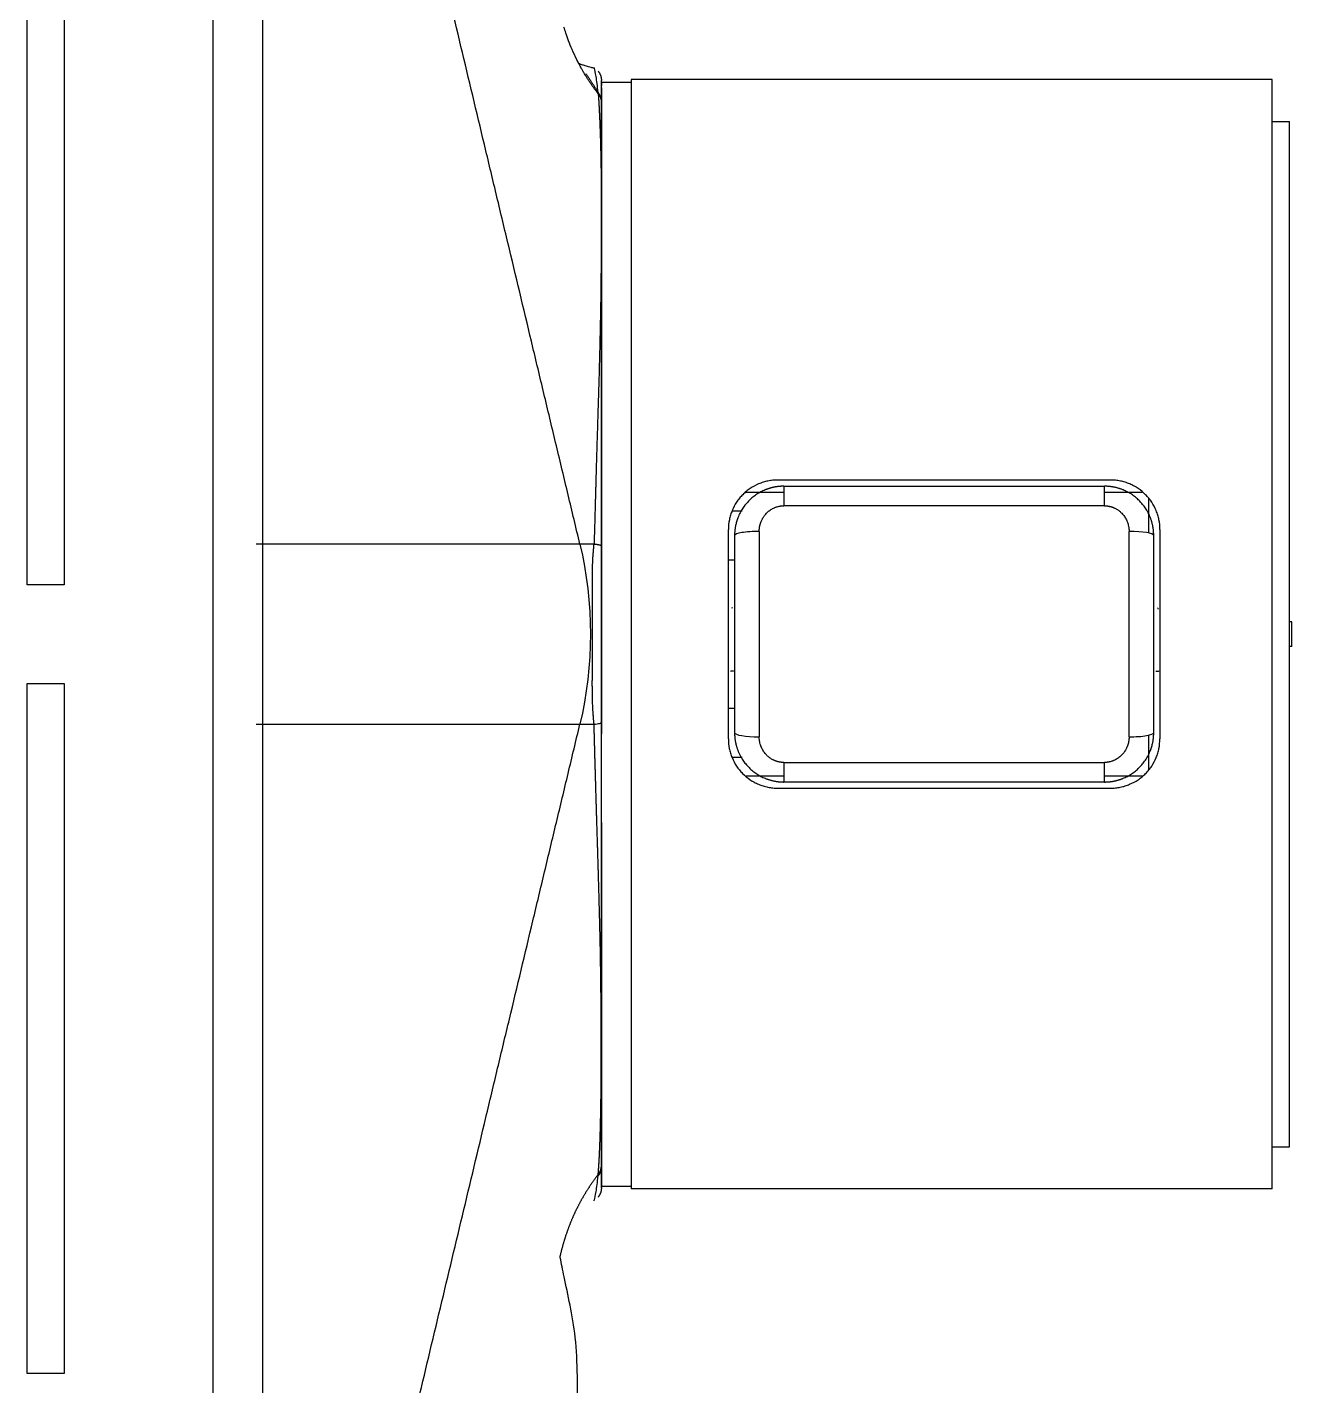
# Model space of a CAD drawing. Header units: millimetres. Extents: x -33000 to 294000, y 0 to 42408.
# Drawn here: x 239916 to 239967.3, y 18574.1 to 18629.2 of the extents above; entities that cross this region are included whole.
import ezdxf

# ---------------------------------------------------------------- set-up
doc = ezdxf.new("R2010")
doc.units = ezdxf.units.MM
doc.header["$LTSCALE"] = 50
doc.layers.add('arch', color=8, linetype='Continuous')

# ---------------------------------------------------------------- blocks, each defined once
blk = doc.blocks.new('A$C6CF502EC')
for p, q in [((-136.32, -105), (-134.82, -105)), ((-136.32, -133), (-136.32, -105)), ((-134.82, -105), (-134.82, -133)), ((-185.31, -112.5), (-185.31, -157.5)), ((-185.31, -112.5), (-159.31, -112.5)), ((-159.31, -157.5), (-159.31, -112.5)), ((-158.11, -112.6), (-159.31, -112.6)), ((-158.11, -127.356), (-158.11, -112.6)), ((-185.309, -114.2), (-186.01, -114.2)), ((-186.01, -114.2), (-186.01, -155.8)), ((-165.26, -128.75), (-178.76, -128.75)), ((-180.31, -129.486), (-180.31, -130.9)), ((-178.509, -129.25), (-180.058, -129.25)), ((-178.51, -129), (-165.51, -129)), ((-178.51, -129), (-178.51, -129.792)), ((-165.51, -129.792), (-165.51, -129)), ((-163.982, -129.25), (-165.51, -129.25)), ((-165.51, -129.792), (-178.51, -129.792)), ((-163.819, -130), (-163.419, -130)), ((-180.76, -139.25), (-180.76, -130.75)), ((-180.51, -131), (-180.51, -139)), ((-179.51, -130.833), (-179.51, -135)), ((-164.51, -135), (-164.51, -130.833)), ((-163.51, -139), (-163.51, -131)), ((-163.26, -130.75), (-163.26, -139.25)), ((-158.11, -157.16), (-158.11, -130.953)), ((-163.26, -132), (-163.51, -132)), ((-134.82, -133), (-136.32, -133)), ((-180.611, -133.5), (-180.711, -133.5)), ((-163.46, -133.5), (-163.36, -133.5)), ((-186.11, -134.5), (-186.01, -134.5)), ((-186.11, -134.5), (-186.11, -135.5)), ((-179.51, -135), (-179.51, -139.167)), ((-164.51, -139.167), (-164.51, -135)), ((-186.11, -135.5), (-186.01, -135.5)), ((-136.32, -137), (-134.82, -137)), ((-136.32, -165), (-136.32, -137)), ((-134.82, -137), (-134.82, -165)), ((-163.51, -138), (-163.26, -138)), ((-180.31, -139.1), (-180.31, -140.514)), ((-163.436, -140), (-163.819, -140)), ((-178.51, -140.208), (-178.51, -141)), ((-178.51, -140.208), (-165.51, -140.208)), ((-165.51, -141), (-165.51, -140.208)), ((-180.037, -140.75), (-178.509, -140.75)), ((-165.51, -141), (-178.51, -141)), ((-165.51, -140.75), (-163.961, -140.75)), ((-178.76, -141.25), (-165.26, -141.25)), ((-185.309, -155.8), (-186.01, -155.8)), ((-185.31, -157.5), (-159.31, -157.5)), ((-158.11, -157.4), (-159.31, -157.4)), ((-158.11, -157.4), (-158.11, -157.257))]:
    blk.add_line(p, q)
for centre, major_axis, start_param, end_param in [((-179.51, -131), (1, 0), 1.570796, 3.141593), ((-164.51, -131), (1, 0), 0, 1.570796), ((-179.51, -139), (-1, 0), 0, 1.570796), ((-164.51, -139), (-1, 0), 1.570796, 3.141593)]:
    blk.add_ellipse(centre, major_axis=major_axis, ratio=0.166667, start_param=start_param, end_param=end_param)
for points, degree in [([(-144.36, -250), (-144.36, -9.5)], 1), ([(-142.359, -9.493), (-142.359, -249)], 1), ([(-158.109, -112.543), (-158.11, -112.325), (-157.972, -112.154)], 2), ([(-158.11, -112.536), (-158.11, -112.536), (-158.11, -112.83), (-158.11, -113.394)], 3), ([(-158.11, -113.394), (-158.11, -113.408), (-158.11, -113.423), (-158.11, -113.439)], 3), ([(-157.237, -138.655), (-157.804, -136.278), (-157.803, -133.722), (-157.237, -131.345)], 3), ([(-180.711, -133.5), (-180.714, -133.5), (-180.718, -133.503), (-180.722, -133.51)], 3), ([(-180.611, -133.5), (-180.607, -133.5), (-180.604, -133.503), (-180.6, -133.51)], 3), ([(-163.46, -133.5), (-163.464, -133.5), (-163.468, -133.503), (-163.471, -133.51)], 3), ([(-163.36, -133.5), (-163.357, -133.5), (-163.353, -133.503), (-163.35, -133.509)], 3), ([(-158.11, -156.561), (-158.11, -156.577), (-158.11, -156.592), (-158.11, -156.606)], 3), ([(-158.11, -156.606), (-158.11, -157.171), (-158.11, -157.465), (-158.11, -157.464)], 3), ([(-157.973, -157.845), (-158.11, -157.674), (-158.109, -157.457)], 2), ([(-157.816, -157.953), (-157.259, -158.105), (-157.206, -158.146)], 2)]:
    blk.add_open_spline(points, degree=degree)
for points, knots in [([(-149.625, -99.479), (-150.256, -102.123), (-150.888, -104.77), (-151.838, -108.749), (-152.156, -110.076), (-152.79, -112.732), (-153.107, -114.061), (-153.584, -116.055), (-153.743, -116.719), (-154.06, -118.049), (-154.537, -120.043), (-155.172, -122.702), (-155.648, -124.697), (-155.887, -125.694), (-155.966, -126.027), (-156.125, -126.691), (-156.363, -127.689), (-156.602, -128.686), (-156.919, -130.015), (-157.078, -130.68), (-157.237, -131.345)], [0, 0, 0, 0, 0.25, 0.25, 0.375, 0.375, 0.5, 0.5, 0.5625, 0.5625, 0.625, 0.75, 0.8125, 0.8125, 0.84375, 0.84375, 0.875, 0.9375, 0.9375, 1, 1, 1, 1]), ([(-157.109, -99.479), (-157.143, -100.786), (-157.134, -103.207), (-157.166, -106.488), (-156.667, -108.519), (-156.49, -109.46), (-156.439, -109.704)], [0, 0, 0, 0, 0.316473, 0.617682, 0.895173, 1, 1, 1, 1]), ([(-157.127, -111.725), (-157.125, -111.722), (-157.117, -111.704), (-157.101, -111.673), (-157.081, -111.632), (-157.061, -111.59), (-157.041, -111.548), (-157.022, -111.507), (-157.002, -111.465), (-156.983, -111.423), (-156.964, -111.38), (-156.946, -111.338), (-156.927, -111.296), (-156.909, -111.253), (-156.891, -111.21), (-156.874, -111.168), (-156.856, -111.125), (-156.839, -111.082), (-156.822, -111.039), (-156.805, -110.996), (-156.789, -110.953), (-156.772, -110.909), (-156.756, -110.866), (-156.741, -110.823), (-156.725, -110.779), (-156.71, -110.735), (-156.695, -110.692), (-156.68, -110.648), (-156.665, -110.604), (-156.651, -110.56), (-156.636, -110.516), (-156.622, -110.472), (-156.609, -110.428), (-156.595, -110.384), (-156.582, -110.339), (-156.569, -110.295), (-156.556, -110.251), (-156.543, -110.206), (-156.531, -110.162), (-156.518, -110.117), (-156.506, -110.072), (-156.495, -110.028), (-156.483, -109.983), (-156.472, -109.938), (-156.461, -109.893), (-156.45, -109.848), (-156.439, -109.803), (-156.429, -109.758), (-156.421, -109.728), (-156.418, -109.712), (-156.418, -109.711)], [0, 0, 0, 0, 0.005324, 0.026917, 0.048511, 0.070105, 0.091699, 0.113294, 0.134889, 0.156485, 0.178082, 0.19968, 0.221278, 0.242878, 0.264478, 0.286079, 0.307681, 0.329284, 0.350887, 0.372492, 0.394097, 0.415703, 0.43731, 0.458918, 0.480526, 0.502134, 0.523743, 0.545352, 0.566962, 0.588571, 0.610181, 0.63179, 0.653399, 0.675008, 0.696616, 0.718223, 0.73983, 0.761435, 0.78304, 0.804642, 0.826244, 0.847843, 0.869442, 0.89104, 0.912637, 0.934234, 0.955831, 0.977428, 0.999025, 1, 1, 1, 1]), ([(-157.98, -113.083), (-157.971, -113.07), (-157.952, -113.046), (-157.924, -113.009), (-157.897, -112.972), (-157.869, -112.935), (-157.842, -112.897), (-157.815, -112.86), (-157.788, -112.822), (-157.762, -112.785), (-157.735, -112.747), (-157.709, -112.709), (-157.683, -112.671), (-157.657, -112.632), (-157.632, -112.594), (-157.606, -112.555), (-157.581, -112.516), (-157.556, -112.478), (-157.531, -112.439), (-157.506, -112.4), (-157.482, -112.36), (-157.458, -112.321), (-157.434, -112.281), (-157.41, -112.242), (-157.386, -112.202), (-157.363, -112.162), (-157.34, -112.122), (-157.317, -112.082), (-157.295, -112.042), (-157.272, -112.001), (-157.25, -111.961), (-157.228, -111.92), (-157.206, -111.879), (-157.185, -111.838), (-157.164, -111.797), (-157.144, -111.759), (-157.132, -111.735), (-157.127, -111.725)], [0, 0, 0, 0, 0.028748, 0.0575, 0.086255, 0.115013, 0.143774, 0.172538, 0.201303, 0.230072, 0.258842, 0.287613, 0.316387, 0.345162, 0.373938, 0.402716, 0.431494, 0.460273, 0.489053, 0.517833, 0.546614, 0.575395, 0.604176, 0.632957, 0.661738, 0.69052, 0.7193, 0.748081, 0.776862, 0.805642, 0.834422, 0.863201, 0.89198, 0.920759, 0.949538, 0.978317, 1, 1, 1, 1]), ([(-157.802, -112.012), (-157.808, -112.02), (-157.816, -112.033), (-157.845, -112.111), (-157.869, -112.22), (-157.921, -112.546), (-157.949, -112.761), (-157.977, -113.031)], [0, 0, 0, 0, 0.148529, 0.148529, 0.574264, 0.574264, 1, 1, 1, 1]), ([(-158.11, -113.394), (-158.11, -113.364), (-158.107, -113.333), (-158.097, -113.27), (-158.089, -113.239), (-158.067, -113.176), (-158.053, -113.145), (-158.019, -113.086), (-157.999, -113.058), (-157.977, -113.031)], [0, 0, 0, 0, 0.25, 0.25, 0.5, 0.5, 0.75, 0.75, 1, 1, 1, 1]), ([(-158.11, -113.439), (-158.11, -113.589), (-158.11, -113.755), (-158.11, -114.12), (-158.11, -114.318), (-158.11, -114.747), (-158.11, -114.978), (-158.11, -115.471), (-158.11, -115.735), (-158.11, -116.295), (-158.11, -116.591), (-158.11, -117.217), (-158.11, -117.546), (-158.11, -118.235), (-158.11, -118.595), (-158.11, -119.342), (-158.11, -119.73), (-158.11, -120.53), (-158.11, -120.942), (-158.11, -121.789), (-158.11, -122.223), (-158.11, -123.111), (-158.11, -123.564), (-158.11, -124.487), (-158.11, -124.957), (-158.11, -126.388), (-158.11, -127.37), (-158.11, -129.371), (-158.11, -130.39), (-158.11, -131.418)], [0, 0, 0, 0, 0.0625, 0.0625, 0.125, 0.125, 0.1875, 0.1875, 0.25, 0.25, 0.3125, 0.3125, 0.375, 0.375, 0.4375, 0.4375, 0.5, 0.5, 0.5625, 0.5625, 0.625, 0.625, 0.6875, 0.6875, 0.75, 0.75, 0.875, 0.875, 1, 1, 1, 1]), ([(-157.98, -113.083), (-157.981, -113.091), (-157.982, -113.107), (-157.984, -113.132), (-157.986, -113.156), (-157.988, -113.181), (-157.99, -113.206), (-157.991, -113.231), (-157.993, -113.256), (-157.995, -113.282), (-157.997, -113.307), (-157.998, -113.332), (-158, -113.357), (-158.002, -113.383), (-158.004, -113.408), (-158.005, -113.434), (-158.007, -113.46), (-158.008, -113.485), (-158.01, -113.511), (-158.012, -113.537), (-158.013, -113.563), (-158.015, -113.588), (-158.016, -113.614), (-158.018, -113.64), (-158.019, -113.666), (-158.02, -113.692), (-158.022, -113.718), (-158.023, -113.744), (-158.025, -113.77), (-158.026, -113.795), (-158.027, -113.821), (-158.029, -113.847), (-158.03, -113.873), (-158.031, -113.899), (-158.032, -113.925), (-158.034, -113.951), (-158.035, -113.977), (-158.036, -114.002), (-158.037, -114.028), (-158.038, -114.054), (-158.04, -114.08), (-158.041, -114.105), (-158.042, -114.131), (-158.043, -114.156), (-158.044, -114.182), (-158.045, -114.207), (-158.046, -114.233), (-158.047, -114.258), (-158.048, -114.283), (-158.049, -114.309), (-158.05, -114.334), (-158.051, -114.359), (-158.052, -114.384), (-158.053, -114.409), (-158.054, -114.434), (-158.055, -114.459), (-158.055, -114.483), (-158.056, -114.508), (-158.057, -114.532), (-158.058, -114.557), (-158.059, -114.581), (-158.06, -114.605), (-158.06, -114.629), (-158.061, -114.653), (-158.062, -114.677), (-158.063, -114.701), (-158.063, -114.725), (-158.064, -114.748), (-158.065, -114.772), (-158.065, -114.795), (-158.066, -114.818), (-158.067, -114.842), (-158.067, -114.864), (-158.068, -114.887), (-158.069, -114.91), (-158.069, -114.933), (-158.07, -114.955), (-158.071, -114.977), (-158.071, -114.999), (-158.072, -115.021), (-158.072, -115.043), (-158.073, -115.065), (-158.073, -115.087), (-158.074, -115.108), (-158.074, -115.129), (-158.075, -115.15), (-158.075, -115.171), (-158.076, -115.192), (-158.076, -115.213), (-158.077, -115.233), (-158.077, -115.254), (-158.078, -115.274), (-158.078, -115.294), (-158.079, -115.313), (-158.079, -115.333), (-158.079, -115.353), (-158.08, -115.372), (-158.08, -115.391), (-158.081, -115.41), (-158.081, -115.429), (-158.081, -115.447), (-158.082, -115.465), (-158.082, -115.484), (-158.083, -115.502), (-158.083, -115.519), (-158.083, -115.537), (-158.084, -115.554), (-158.084, -115.572), (-158.084, -115.589), (-158.085, -115.605), (-158.085, -115.622), (-158.085, -115.638), (-158.085, -115.655), (-158.086, -115.671), (-158.086, -115.686), (-158.086, -115.702), (-158.087, -115.717), (-158.087, -115.733), (-158.087, -115.748), (-158.087, -115.762), (-158.088, -115.821), (-158.09, -115.926), (-158.092, -116.08), (-158.094, -116.24), (-158.096, -116.407), (-158.097, -116.58), (-158.098, -116.761), (-158.099, -116.948), (-158.1, -117.143), (-158.101, -117.346), (-158.101, -117.556), (-158.101, -117.773), (-158.101, -117.999), (-158.101, -118.233), (-158.101, -118.476), (-158.101, -118.727), (-158.1, -118.987), (-158.099, -119.255), (-158.099, -119.499), (-158.098, -119.716), (-158.096, -119.906), (-158.095, -120.105), (-158.094, -120.311), (-158.092, -120.527), (-158.09, -120.75), (-158.087, -120.983), (-158.084, -121.225), (-158.08, -121.475), (-158.076, -121.735), (-158.072, -122.004), (-158.066, -122.283), (-158.06, -122.559), (-158.054, -122.83), (-158.048, -123.097), (-158.041, -123.37), (-158.034, -123.65), (-158.027, -123.936), (-158.019, -124.23), (-158.01, -124.53), (-158.002, -124.837), (-157.994, -125.113), (-157.986, -125.354), (-157.98, -125.558), (-157.974, -125.761), (-157.968, -125.962), (-157.962, -126.161), (-157.956, -126.359), (-157.95, -126.556), (-157.944, -126.751), (-157.938, -126.945), (-157.932, -127.137), (-157.927, -127.327), (-157.921, -127.516), (-157.915, -127.703), (-157.91, -127.888), (-157.904, -128.072), (-157.899, -128.254), (-157.894, -128.433), (-157.888, -128.612), (-157.883, -128.788), (-157.878, -128.962), (-157.873, -129.135), (-157.868, -129.306), (-157.863, -129.474), (-157.859, -129.641), (-157.854, -129.806), (-157.849, -129.969), (-157.845, -130.13), (-157.84, -130.289), (-157.836, -130.446), (-157.832, -130.601), (-157.828, -130.754), (-157.824, -130.905), (-157.82, -131.054), (-157.816, -131.201), (-157.814, -131.298), (-157.813, -131.346)], [0, 0, 0, 0, 0.003027, 0.006038, 0.009033, 0.012011, 0.014972, 0.017918, 0.020847, 0.023759, 0.026655, 0.029534, 0.032397, 0.035244, 0.038074, 0.040887, 0.043684, 0.046465, 0.049228, 0.051975, 0.054706, 0.05742, 0.060117, 0.062798, 0.065462, 0.068109, 0.070739, 0.073353, 0.07595, 0.078531, 0.081094, 0.083641, 0.086171, 0.088685, 0.091181, 0.093661, 0.096124, 0.09857, 0.100999, 0.103411, 0.105807, 0.108186, 0.110547, 0.112892, 0.11522, 0.117532, 0.119826, 0.122103, 0.124363, 0.126607, 0.128833, 0.131043, 0.133236, 0.135411, 0.13757, 0.139712, 0.141836, 0.143944, 0.146035, 0.148108, 0.150165, 0.152205, 0.154227, 0.156233, 0.158222, 0.160193, 0.162148, 0.164085, 0.166006, 0.167909, 0.169795, 0.171664, 0.173517, 0.175352, 0.17717, 0.178971, 0.180754, 0.182521, 0.184271, 0.186003, 0.187719, 0.189417, 0.191098, 0.192762, 0.194409, 0.196039, 0.197652, 0.199248, 0.200826, 0.202387, 0.203932, 0.205459, 0.206969, 0.208462, 0.209937, 0.211396, 0.212837, 0.214262, 0.215669, 0.217059, 0.218432, 0.219787, 0.221126, 0.222447, 0.223752, 0.225039, 0.226309, 0.227561, 0.228797, 0.230015, 0.231217, 0.232401, 0.233568, 0.234718, 0.23585, 0.236966, 0.238064, 0.239145, 0.240209, 0.241256, 0.242286, 0.252668, 0.263327, 0.274264, 0.285477, 0.296967, 0.308733, 0.320776, 0.333094, 0.345688, 0.358557, 0.371702, 0.385121, 0.398813, 0.41278, 0.427019, 0.44153, 0.456312, 0.471364, 0.481129, 0.49124, 0.501694, 0.51249, 0.523628, 0.535105, 0.54692, 0.559072, 0.571557, 0.584373, 0.597519, 0.610991, 0.624786, 0.637095, 0.649601, 0.662303, 0.675201, 0.688292, 0.701577, 0.715055, 0.728724, 0.742584, 0.751573, 0.76046, 0.769247, 0.777934, 0.786522, 0.79501, 0.8034, 0.811692, 0.819886, 0.827983, 0.835983, 0.843887, 0.851695, 0.859408, 0.867026, 0.874549, 0.881978, 0.889313, 0.896555, 0.903704, 0.91076, 0.917724, 0.924596, 0.931376, 0.938065, 0.944663, 0.951171, 0.957588, 0.963915, 0.970153, 0.9763, 0.982359, 0.988328, 0.994208, 1, 1, 1, 1]), ([(-157.977, -113.031), (-157.978, -113.035), (-157.978, -113.041), (-157.978, -113.051), (-157.979, -113.062), (-157.979, -113.072), (-157.98, -113.079), (-157.98, -113.083)], [0, 0, 0, 0, 0.203537, 0.405279, 0.605254, 0.803486, 1, 1, 1, 1]), ([(-178.76, -128.75), (-178.826, -128.75), (-178.959, -128.757), (-179.155, -128.786), (-179.283, -128.819), (-179.378, -128.848), (-179.41, -128.858), (-179.472, -128.881), (-179.503, -128.893), (-179.655, -128.957), (-179.77, -129.019), (-179.906, -129.111), (-179.933, -129.13), (-179.985, -129.169), (-180.011, -129.19), (-180.087, -129.253), (-180.183, -129.341), (-180.27, -129.437), (-180.331, -129.513), (-180.351, -129.539), (-180.39, -129.591), (-180.409, -129.618), (-180.499, -129.754), (-180.56, -129.869), (-180.633, -130.048), (-180.655, -130.109), (-180.683, -130.202), (-180.692, -130.234), (-180.708, -130.297), (-180.715, -130.329), (-180.747, -130.489), (-180.76, -130.619), (-180.76, -130.75)], [0, 0, 0, 0, 0.0625, 0.125, 0.1875, 0.1875, 0.21875, 0.21875, 0.25, 0.25, 0.375, 0.375, 0.40625, 0.40625, 0.4375, 0.4375, 0.5, 0.5625, 0.5625, 0.59375, 0.59375, 0.625, 0.625, 0.75, 0.75, 0.8125, 0.8125, 0.84375, 0.84375, 0.875, 0.875, 1, 1, 1, 1]), ([(-163.26, -130.75), (-163.26, -130.619), (-163.272, -130.489), (-163.31, -130.299), (-163.325, -130.236), (-163.354, -130.143), (-163.364, -130.112), (-163.386, -130.05), (-163.397, -130.02), (-163.459, -129.869), (-163.52, -129.755), (-163.627, -129.593), (-163.665, -129.541), (-163.727, -129.464), (-163.749, -129.439), (-163.792, -129.391), (-163.814, -129.367), (-163.929, -129.251), (-164.029, -129.168), (-164.165, -129.076), (-164.192, -129.058), (-164.235, -129.032), (-164.249, -129.024), (-164.278, -129.008), (-164.35, -128.967), (-164.483, -128.903), (-164.668, -128.836), (-164.796, -128.803), (-164.895, -128.783), (-164.928, -128.777), (-164.993, -128.767), (-165.027, -128.763), (-165.126, -128.753), (-165.193, -128.75), (-165.26, -128.75)], [0, 0, 0, 0, 0.125, 0.125, 0.1875, 0.1875, 0.21875, 0.21875, 0.25, 0.25, 0.375, 0.375, 0.4375, 0.4375, 0.46875, 0.46875, 0.5, 0.5, 0.625, 0.625, 0.65625, 0.65625, 0.671875, 0.671875, 0.6875, 0.75, 0.8125, 0.875, 0.875, 0.90625, 0.90625, 0.9375, 0.9375, 1, 1, 1, 1]), ([(-178.51, -129), (-178.517, -129), (-178.531, -129), (-178.553, -129), (-178.575, -129.001), (-178.597, -129.002), (-178.619, -129.003), (-178.641, -129.004), (-178.663, -129.006), (-178.685, -129.008), (-178.707, -129.01), (-178.729, -129.012), (-178.751, -129.015), (-178.773, -129.017), (-178.795, -129.02), (-178.817, -129.024), (-178.839, -129.027), (-178.861, -129.031), (-178.883, -129.035), (-178.905, -129.039), (-178.927, -129.044), (-178.949, -129.049), (-178.971, -129.054), (-178.993, -129.059), (-179.015, -129.065), (-179.037, -129.071), (-179.058, -129.077), (-179.08, -129.083), (-179.102, -129.09), (-179.123, -129.096), (-179.145, -129.104), (-179.167, -129.111), (-179.188, -129.119), (-179.21, -129.126), (-179.231, -129.135), (-179.252, -129.143), (-179.323, -129.172), (-179.443, -129.228), (-179.609, -129.325), (-179.771, -129.443), (-179.912, -129.57), (-180.036, -129.704), (-180.149, -129.849), (-180.261, -130.027), (-180.34, -130.188), (-180.39, -130.317), (-180.418, -130.4), (-180.441, -130.48), (-180.46, -130.556), (-180.475, -130.627), (-180.486, -130.694), (-180.495, -130.757), (-180.501, -130.815), (-180.505, -130.868), (-180.508, -130.916), (-180.509, -130.96), (-180.509, -130.987), (-180.51, -131)], [0, 0, 0, 0, 0.006932, 0.013875, 0.020831, 0.027798, 0.034777, 0.041768, 0.04877, 0.055783, 0.062807, 0.069842, 0.076888, 0.083945, 0.091012, 0.098089, 0.105177, 0.112275, 0.119383, 0.126501, 0.13363, 0.140769, 0.147918, 0.155077, 0.162247, 0.169427, 0.176618, 0.183819, 0.19103, 0.198251, 0.205483, 0.212725, 0.219977, 0.22724, 0.234513, 0.241796, 0.24909, 0.307244, 0.368214, 0.431986, 0.498548, 0.548707, 0.607158, 0.67388, 0.748859, 0.778439, 0.806439, 0.832863, 0.857715, 0.880996, 0.902709, 0.922854, 0.941429, 0.958431, 0.973861, 0.987717, 1, 1, 1, 1]), ([(-163.51, -131), (-163.51, -130.992), (-163.51, -130.977), (-163.51, -130.953), (-163.511, -130.926), (-163.512, -130.899), (-163.514, -130.869), (-163.516, -130.838), (-163.519, -130.805), (-163.523, -130.77), (-163.527, -130.734), (-163.533, -130.696), (-163.539, -130.656), (-163.547, -130.615), (-163.556, -130.572), (-163.566, -130.527), (-163.578, -130.482), (-163.591, -130.435), (-163.606, -130.386), (-163.623, -130.336), (-163.641, -130.285), (-163.684, -130.178), (-163.757, -130.027), (-163.869, -129.85), (-163.982, -129.705), (-164.107, -129.57), (-164.248, -129.444), (-164.41, -129.325), (-164.576, -129.228), (-164.704, -129.168), (-164.79, -129.134), (-164.834, -129.117), (-164.878, -129.102), (-164.923, -129.088), (-164.967, -129.075), (-165.012, -129.063), (-165.057, -129.052), (-165.102, -129.042), (-165.148, -129.033), (-165.193, -129.025), (-165.238, -129.018), (-165.284, -129.013), (-165.329, -129.008), (-165.374, -129.004), (-165.419, -129.002), (-165.465, -129), (-165.495, -129), (-165.51, -129)], [0, 0, 0, 0, 0.007192, 0.014948, 0.023266, 0.032147, 0.041592, 0.051599, 0.062169, 0.073302, 0.084996, 0.097253, 0.11007, 0.123449, 0.137389, 0.15189, 0.166954, 0.182581, 0.198771, 0.215525, 0.232845, 0.25073, 0.325803, 0.392595, 0.451091, 0.501269, 0.567911, 0.631764, 0.692815, 0.75105, 0.766045, 0.780996, 0.795903, 0.810767, 0.825588, 0.840366, 0.855099, 0.86979, 0.884437, 0.899041, 0.913602, 0.928119, 0.942591, 0.957016, 0.971393, 0.985722, 1, 1, 1, 1]), ([(-179.51, -130.833), (-179.509, -130.828), (-179.509, -130.816), (-179.509, -130.799), (-179.508, -130.782), (-179.507, -130.766), (-179.506, -130.749), (-179.505, -130.732), (-179.503, -130.715), (-179.501, -130.698), (-179.499, -130.681), (-179.496, -130.665), (-179.493, -130.648), (-179.49, -130.631), (-179.487, -130.615), (-179.483, -130.598), (-179.48, -130.582), (-179.475, -130.565), (-179.471, -130.549), (-179.467, -130.533), (-179.462, -130.517), (-179.457, -130.5), (-179.451, -130.484), (-179.445, -130.469), (-179.44, -130.453), (-179.427, -130.422), (-179.399, -130.355), (-179.347, -130.261), (-179.282, -130.169), (-179.22, -130.099), (-179.163, -130.043), (-179.101, -129.992), (-179.035, -129.947), (-178.967, -129.907), (-178.911, -129.88), (-178.866, -129.861), (-178.827, -129.846), (-178.772, -129.829), (-178.715, -129.814), (-178.662, -129.804), (-178.622, -129.798), (-178.587, -129.795), (-178.556, -129.793), (-178.531, -129.792), (-178.516, -129.792), (-178.51, -129.792)], [0, 0, 0, 0, 0.010626, 0.021255, 0.031886, 0.042518, 0.053151, 0.063784, 0.074417, 0.085049, 0.09568, 0.106308, 0.116934, 0.127556, 0.138176, 0.148793, 0.159407, 0.170017, 0.180623, 0.191226, 0.201825, 0.212421, 0.223012, 0.233599, 0.244181, 0.254759, 0.2963, 0.38126, 0.455852, 0.506627, 0.556602, 0.606403, 0.656029, 0.705482, 0.754773, 0.77086, 0.796723, 0.832332, 0.877664, 0.906144, 0.931386, 0.953391, 0.972161, 0.987697, 1, 1, 1, 1]), ([(-165.51, -129.792), (-165.504, -129.792), (-165.494, -129.792), (-165.479, -129.792), (-165.464, -129.793), (-165.449, -129.794), (-165.433, -129.795), (-165.418, -129.796), (-165.403, -129.798), (-165.388, -129.799), (-165.373, -129.802), (-165.358, -129.804), (-165.343, -129.806), (-165.328, -129.809), (-165.313, -129.812), (-165.298, -129.816), (-165.283, -129.819), (-165.268, -129.823), (-165.254, -129.827), (-165.239, -129.831), (-165.225, -129.836), (-165.21, -129.84), (-165.196, -129.845), (-165.181, -129.85), (-165.167, -129.856), (-165.153, -129.861), (-165.139, -129.867), (-165.121, -129.875), (-165.096, -129.886), (-165.058, -129.905), (-165.008, -129.933), (-164.935, -129.98), (-164.864, -130.036), (-164.797, -130.101), (-164.746, -130.159), (-164.698, -130.223), (-164.655, -130.291), (-164.617, -130.363), (-164.59, -130.424), (-164.569, -130.482), (-164.548, -130.546), (-164.531, -130.619), (-164.519, -130.686), (-164.514, -130.735), (-164.511, -130.776), (-164.51, -130.808), (-164.51, -130.826), (-164.51, -130.833)], [0, 0, 0, 0, 0.009412, 0.018826, 0.028242, 0.03766, 0.04708, 0.056502, 0.065925, 0.075349, 0.084775, 0.094202, 0.10363, 0.113059, 0.122489, 0.131921, 0.141355, 0.150792, 0.16023, 0.169671, 0.179115, 0.188562, 0.198012, 0.207465, 0.216922, 0.226383, 0.235847, 0.245315, 0.261881, 0.28798, 0.32366, 0.368993, 0.449179, 0.493371, 0.543482, 0.59375, 0.644161, 0.694696, 0.745334, 0.769368, 0.811762, 0.872582, 0.909215, 0.940289, 0.965782, 0.985685, 1, 1, 1, 1]), ([(-157.813, -131.346), (-157.856, -131.35), (-157.898, -131.354), (-157.973, -131.364), (-158.005, -131.37), (-158.058, -131.383), (-158.078, -131.39), (-158.103, -131.404), (-158.11, -131.411), (-158.11, -131.418)], [0, 0, 0, 0, 0.25, 0.25, 0.5, 0.5, 0.75, 0.75, 1, 1, 1, 1]), ([(-158.11, -131.418), (-158.11, -131.447), (-158.11, -131.504), (-158.11, -131.591), (-158.11, -131.677), (-158.11, -131.763), (-158.11, -131.849), (-158.11, -131.934), (-158.11, -132.02), (-158.11, -132.105), (-158.11, -132.19), (-158.11, -132.276), (-158.11, -132.36), (-158.109, -132.445), (-158.109, -132.53), (-158.109, -132.614), (-158.109, -132.699), (-158.109, -132.783), (-158.109, -132.867), (-158.109, -132.951), (-158.109, -133.035), (-158.109, -133.119), (-158.109, -133.228), (-158.109, -133.362), (-158.109, -133.518), (-158.109, -133.671), (-158.108, -133.82), (-158.108, -133.966), (-158.108, -134.108), (-158.108, -134.246), (-158.108, -134.381), (-158.108, -134.512), (-158.108, -134.639), (-158.108, -134.763), (-158.108, -134.882), (-158.107, -135.034), (-158.108, -135.223), (-158.108, -135.454), (-158.108, -135.699), (-158.108, -135.955), (-158.108, -136.225), (-158.109, -136.507), (-158.109, -136.741), (-158.109, -136.923), (-158.109, -137.049), (-158.109, -137.175), (-158.109, -137.302), (-158.109, -137.428), (-158.109, -137.555), (-158.11, -137.683), (-158.11, -137.81), (-158.11, -137.938), (-158.11, -138.066), (-158.11, -138.195), (-158.11, -138.324), (-158.11, -138.453), (-158.11, -138.539), (-158.11, -138.582)], [0, 0, 0, 0, 0.012136, 0.024248, 0.036335, 0.048397, 0.060434, 0.072447, 0.084434, 0.096395, 0.108331, 0.120242, 0.132126, 0.143985, 0.155819, 0.167629, 0.179418, 0.191186, 0.202937, 0.214673, 0.226395, 0.238104, 0.249799, 0.272077, 0.293865, 0.315153, 0.335937, 0.356214, 0.375981, 0.395237, 0.41398, 0.432211, 0.449929, 0.467133, 0.483824, 0.500001, 0.530428, 0.562635, 0.59662, 0.632381, 0.66991, 0.709194, 0.750201, 0.767772, 0.78537, 0.802996, 0.820654, 0.838353, 0.856101, 0.8739, 0.891754, 0.909662, 0.927624, 0.94564, 0.963708, 0.981828, 1, 1, 1, 1]), ([(-157.237, -131.345), (-157.249, -131.345), (-157.274, -131.344), (-157.314, -131.344), (-157.359, -131.344), (-157.409, -131.344), (-157.465, -131.344), (-157.519, -131.344), (-157.587, -131.344), (-157.684, -131.345), (-157.764, -131.346), (-157.813, -131.346)], [0, 0, 0, 0, 0.060038, 0.129123, 0.207265, 0.294468, 0.390731, 0.496044, 0.578166, 0.746254, 1, 1, 1, 1]), ([(-157.813, -131.346), (-157.811, -131.361), (-157.808, -131.39), (-157.804, -131.434), (-157.799, -131.478), (-157.795, -131.523), (-157.791, -131.568), (-157.787, -131.613), (-157.784, -131.658), (-157.78, -131.703), (-157.777, -131.749), (-157.773, -131.794), (-157.77, -131.84), (-157.767, -131.886), (-157.765, -131.933), (-157.762, -131.979), (-157.76, -132.026), (-157.757, -132.073), (-157.753, -132.166), (-157.749, -132.299), (-157.745, -132.463), (-157.743, -132.605), (-157.742, -132.725), (-157.742, -132.822), (-157.741, -132.898), (-157.741, -132.952), (-157.741, -133.007), (-157.741, -133.071), (-157.741, -133.15), (-157.742, -133.229), (-157.742, -133.308), (-157.742, -133.388), (-157.743, -133.467), (-157.743, -133.546), (-157.744, -133.625), (-157.744, -133.704), (-157.744, -133.783), (-157.744, -133.862), (-157.744, -133.941), (-157.744, -134.02), (-157.744, -134.098), (-157.744, -134.177), (-157.744, -134.256), (-157.744, -134.334), (-157.744, -134.413), (-157.744, -134.491), (-157.743, -134.57), (-157.743, -134.648), (-157.743, -134.726), (-157.743, -134.804), (-157.743, -134.882), (-157.743, -134.96), (-157.743, -135.074), (-157.743, -135.222), (-157.743, -135.405), (-157.743, -135.584), (-157.742, -135.76), (-157.742, -135.933), (-157.742, -136.093), (-157.742, -136.244), (-157.742, -136.39), (-157.742, -136.544), (-157.742, -136.706), (-157.742, -136.876), (-157.741, -137.018), (-157.742, -137.16), (-157.743, -137.328), (-157.746, -137.585), (-157.752, -137.815), (-157.76, -137.987), (-157.765, -138.074), (-157.77, -138.159), (-157.776, -138.244), (-157.782, -138.328), (-157.789, -138.41), (-157.796, -138.492), (-157.804, -138.574), (-157.81, -138.627), (-157.813, -138.654)], [0, 0, 0, 0, 0.006128, 0.012279, 0.018453, 0.024648, 0.030865, 0.037104, 0.043364, 0.049646, 0.055949, 0.062272, 0.068617, 0.074984, 0.081371, 0.08778, 0.094211, 0.100663, 0.107138, 0.132664, 0.155104, 0.174499, 0.190872, 0.204235, 0.214591, 0.22194, 0.226281, 0.237098, 0.247907, 0.258711, 0.269508, 0.280301, 0.291088, 0.301871, 0.312649, 0.323421, 0.334188, 0.344948, 0.355702, 0.366448, 0.377186, 0.387915, 0.398635, 0.409345, 0.420043, 0.43073, 0.441405, 0.452067, 0.462715, 0.473349, 0.483968, 0.494572, 0.505159, 0.530423, 0.555273, 0.579702, 0.603704, 0.627273, 0.650403, 0.669166, 0.689044, 0.710027, 0.732108, 0.755285, 0.779559, 0.790368, 0.813284, 0.848331, 0.895659, 0.907654, 0.919548, 0.931341, 0.943036, 0.95463, 0.966125, 0.97752, 0.988812, 1, 1, 1, 1]), ([(-144.109, -131.345), (-146.358, -131.345), (-148.615, -131.345), (-151.951, -131.345), (-153.055, -131.345), (-155.207, -131.345), (-156.256, -131.345), (-157.237, -131.345)], [0, 0, 0, 0, 0.5, 0.5, 0.75, 0.75, 1, 1, 1, 1]), ([(-180.657, -136.066), (-180.662, -136.068), (-180.667, -136.066), (-180.677, -136.053), (-180.682, -136.042), (-180.688, -136.023), (-180.69, -136.019), (-180.691, -136.014), (-180.691, -136.014), (-180.691, -136.014)], [0, 0, 0, 0, 0.441305, 0.441305, 0.88261, 0.88261, 0.992936, 0.992936, 1, 1, 1, 1]), ([(-163.424, -136.055), (-163.42, -136.063), (-163.415, -136.067), (-163.406, -136.067), (-163.401, -136.064), (-163.396, -136.055), (-163.396, -136.055), (-163.396, -136.055)], [0, 0, 0, 0, 0.471666, 0.471666, 0.977742, 0.977742, 1, 1, 1, 1]), ([(-158.11, -138.582), (-158.11, -139.61), (-158.11, -140.629), (-158.11, -142.63), (-158.11, -143.612), (-158.11, -145.043), (-158.11, -145.513), (-158.11, -146.436), (-158.11, -146.89), (-158.11, -147.777), (-158.11, -148.211), (-158.11, -149.058), (-158.11, -149.47), (-158.11, -150.27), (-158.11, -150.658), (-158.11, -151.405), (-158.11, -151.765), (-158.11, -152.454), (-158.11, -152.783), (-158.11, -153.408), (-158.11, -153.705), (-158.11, -154.265), (-158.11, -154.528), (-158.11, -155.022), (-158.11, -155.253), (-158.11, -155.682), (-158.11, -155.88), (-158.11, -156.245), (-158.11, -156.411), (-158.11, -156.561)], [0, 0, 0, 0, 0.125, 0.125, 0.25, 0.25, 0.3125, 0.3125, 0.375, 0.375, 0.4375, 0.4375, 0.5, 0.5, 0.5625, 0.5625, 0.625, 0.625, 0.6875, 0.6875, 0.75, 0.75, 0.8125, 0.8125, 0.875, 0.875, 0.9375, 0.9375, 1, 1, 1, 1]), ([(-157.98, -156.917), (-157.981, -156.909), (-157.982, -156.894), (-157.983, -156.87), (-157.985, -156.846), (-157.987, -156.822), (-157.989, -156.797), (-157.99, -156.773), (-157.992, -156.748), (-157.994, -156.723), (-157.995, -156.698), (-157.997, -156.672), (-157.998, -156.647), (-158, -156.621), (-158.002, -156.595), (-158.003, -156.568), (-158.005, -156.542), (-158.006, -156.515), (-158.008, -156.488), (-158.01, -156.461), (-158.011, -156.434), (-158.013, -156.406), (-158.014, -156.379), (-158.016, -156.351), (-158.017, -156.323), (-158.019, -156.295), (-158.02, -156.266), (-158.022, -156.237), (-158.023, -156.209), (-158.024, -156.179), (-158.026, -156.15), (-158.027, -156.121), (-158.029, -156.091), (-158.03, -156.061), (-158.032, -156.031), (-158.033, -156.001), (-158.034, -155.971), (-158.036, -155.94), (-158.037, -155.909), (-158.038, -155.878), (-158.04, -155.847), (-158.041, -155.816), (-158.042, -155.784), (-158.044, -155.753), (-158.045, -155.721), (-158.046, -155.689), (-158.047, -155.656), (-158.049, -155.624), (-158.05, -155.591), (-158.051, -155.558), (-158.052, -155.525), (-158.053, -155.492), (-158.055, -155.459), (-158.056, -155.425), (-158.057, -155.391), (-158.058, -155.357), (-158.059, -155.323), (-158.06, -155.289), (-158.062, -155.254), (-158.063, -155.219), (-158.064, -155.185), (-158.065, -155.149), (-158.066, -155.114), (-158.067, -155.079), (-158.068, -155.043), (-158.069, -155.007), (-158.07, -154.971), (-158.071, -154.935), (-158.072, -154.899), (-158.073, -154.862), (-158.074, -154.826), (-158.075, -154.789), (-158.076, -154.752), (-158.077, -154.715), (-158.078, -154.677), (-158.079, -154.64), (-158.079, -154.602), (-158.08, -154.564), (-158.081, -154.526), (-158.082, -154.487), (-158.083, -154.449), (-158.084, -154.41), (-158.084, -154.372), (-158.085, -154.333), (-158.086, -154.293), (-158.087, -154.254), (-158.088, -154.19), (-158.09, -154.099), (-158.091, -153.982), (-158.093, -153.862), (-158.095, -153.74), (-158.096, -153.617), (-158.097, -153.49), (-158.098, -153.362), (-158.099, -153.231), (-158.099, -153.098), (-158.1, -152.962), (-158.101, -152.824), (-158.101, -152.684), (-158.101, -152.541), (-158.102, -152.395), (-158.102, -152.247), (-158.102, -152.096), (-158.102, -151.943), (-158.102, -151.787), (-158.102, -151.628), (-158.101, -151.467), (-158.101, -151.303), (-158.101, -151.136), (-158.1, -150.966), (-158.1, -150.794), (-158.099, -150.619), (-158.098, -150.422), (-158.097, -150.2), (-158.095, -149.95), (-158.093, -149.689), (-158.091, -149.415), (-158.088, -149.13), (-158.084, -148.833), (-158.08, -148.522), (-158.074, -148.199), (-158.069, -147.875), (-158.062, -147.534), (-158.054, -147.154), (-158.043, -146.701), (-158.03, -146.172), (-158.014, -145.563), (-157.998, -145.033), (-157.986, -144.615), (-157.977, -144.341), (-157.969, -144.075), (-157.961, -143.819), (-157.954, -143.571), (-157.946, -143.332), (-157.939, -143.103), (-157.932, -142.883), (-157.925, -142.673), (-157.919, -142.472), (-157.913, -142.282), (-157.908, -142.102), (-157.903, -141.931), (-157.9, -141.82), (-157.898, -141.763), (-157.898, -141.756), (-157.897, -141.746), (-157.897, -141.732), (-157.897, -141.716), (-157.896, -141.697), (-157.896, -141.674), (-157.895, -141.649), (-157.894, -141.62), (-157.893, -141.589), (-157.892, -141.554), (-157.891, -141.517), (-157.89, -141.476), (-157.889, -141.432), (-157.888, -141.385), (-157.886, -141.335), (-157.885, -141.282), (-157.883, -141.226), (-157.882, -141.167), (-157.88, -141.104), (-157.878, -141.039), (-157.877, -140.97), (-157.875, -140.898), (-157.873, -140.823), (-157.87, -140.745), (-157.868, -140.664), (-157.866, -140.58), (-157.864, -140.492), (-157.861, -140.401), (-157.859, -140.307), (-157.856, -140.21), (-157.853, -140.11), (-157.85, -140.006), (-157.847, -139.9), (-157.844, -139.79), (-157.841, -139.676), (-157.838, -139.56), (-157.835, -139.44), (-157.831, -139.317), (-157.828, -139.191), (-157.824, -139.061), (-157.82, -138.928), (-157.817, -138.792), (-157.814, -138.7), (-157.813, -138.654)], [0, 0, 0, 0, 0.002934, 0.005866, 0.008796, 0.011724, 0.01465, 0.017575, 0.020498, 0.023419, 0.026338, 0.029255, 0.032171, 0.035085, 0.037996, 0.040907, 0.043815, 0.046721, 0.049626, 0.052529, 0.05543, 0.058329, 0.061226, 0.064122, 0.067015, 0.069907, 0.072798, 0.075686, 0.078573, 0.081457, 0.084341, 0.087222, 0.090101, 0.092979, 0.095855, 0.098729, 0.101601, 0.104472, 0.107341, 0.110208, 0.113073, 0.115937, 0.118799, 0.121658, 0.124517, 0.127373, 0.130228, 0.133081, 0.135932, 0.138781, 0.141629, 0.144475, 0.147319, 0.150161, 0.153002, 0.155841, 0.158678, 0.161513, 0.164347, 0.167178, 0.170008, 0.172837, 0.175663, 0.178488, 0.181311, 0.184132, 0.186951, 0.189769, 0.192584, 0.195398, 0.19821, 0.201021, 0.203829, 0.206636, 0.209441, 0.212245, 0.215046, 0.217846, 0.220644, 0.22344, 0.226234, 0.229027, 0.231817, 0.234606, 0.237393, 0.240178, 0.242962, 0.251027, 0.259154, 0.267341, 0.27559, 0.2839, 0.292272, 0.300706, 0.309201, 0.317759, 0.326379, 0.33506, 0.343805, 0.352611, 0.361481, 0.370413, 0.379408, 0.388467, 0.397588, 0.406773, 0.416022, 0.425334, 0.434711, 0.444151, 0.453655, 0.463224, 0.472857, 0.485634, 0.49886, 0.512534, 0.526658, 0.541233, 0.556258, 0.571735, 0.587665, 0.60405, 0.618902, 0.636913, 0.658089, 0.682433, 0.709951, 0.740651, 0.753028, 0.764964, 0.776458, 0.787511, 0.798121, 0.808287, 0.818011, 0.82729, 0.836126, 0.844518, 0.852466, 0.859969, 0.867027, 0.873641, 0.873811, 0.874106, 0.874527, 0.875073, 0.875745, 0.876543, 0.877466, 0.878514, 0.879689, 0.880989, 0.882414, 0.883966, 0.885642, 0.887445, 0.889373, 0.891427, 0.893606, 0.895911, 0.898342, 0.900898, 0.90358, 0.906388, 0.909321, 0.912381, 0.915565, 0.918876, 0.922313, 0.925875, 0.929563, 0.933377, 0.937316, 0.941382, 0.945573, 0.949891, 0.954334, 0.958904, 0.963599, 0.968421, 0.973368, 0.978442, 0.983642, 0.988968, 0.994421, 1, 1, 1, 1]), ([(-157.813, -138.654), (-157.779, -138.654), (-157.719, -138.655), (-157.64, -138.655), (-157.582, -138.656), (-157.545, -138.656), (-157.519, -138.656), (-157.497, -138.656), (-157.473, -138.656), (-157.45, -138.656), (-157.427, -138.656), (-157.406, -138.656), (-157.385, -138.656), (-157.365, -138.656), (-157.346, -138.656), (-157.328, -138.656), (-157.31, -138.656), (-157.294, -138.656), (-157.279, -138.656), (-157.264, -138.655), (-157.25, -138.655), (-157.241, -138.655), (-157.237, -138.655)], [0, 0, 0, 0, 0.175515, 0.314002, 0.41534, 0.479456, 0.506319, 0.549991, 0.592129, 0.63273, 0.671794, 0.70932, 0.745308, 0.779757, 0.812668, 0.84404, 0.873875, 0.902173, 0.928933, 0.954157, 0.977846, 1, 1, 1, 1]), ([(-157.237, -138.655), (-156.256, -138.655), (-155.207, -138.655), (-153.055, -138.655), (-151.951, -138.655), (-148.615, -138.655), (-146.358, -138.655), (-144.109, -138.655)], [0, 0, 0, 0, 0.25, 0.25, 0.5, 0.5, 1, 1, 1, 1]), ([(-157.237, -138.655), (-157.078, -139.32), (-156.919, -139.984), (-156.602, -141.314), (-156.363, -142.311), (-156.125, -143.309), (-155.966, -143.973), (-155.887, -144.306), (-155.648, -145.303), (-155.172, -147.298), (-154.537, -149.957), (-154.06, -151.951), (-153.743, -153.281), (-153.584, -153.945), (-153.107, -155.939), (-152.79, -157.268), (-152.156, -159.924), (-151.838, -161.251), (-150.888, -165.23), (-150.256, -167.877), (-149.625, -170.521)], [0, 0, 0, 0, 0.0625, 0.0625, 0.125, 0.15625, 0.15625, 0.1875, 0.1875, 0.25, 0.375, 0.4375, 0.4375, 0.5, 0.5, 0.625, 0.625, 0.75, 0.75, 1, 1, 1, 1]), ([(-180.76, -139.25), (-180.76, -139.381), (-180.747, -139.51), (-180.709, -139.701), (-180.694, -139.764), (-180.665, -139.857), (-180.655, -139.888), (-180.633, -139.95), (-180.622, -139.98), (-180.56, -140.131), (-180.499, -140.245), (-180.392, -140.407), (-180.354, -140.459), (-180.292, -140.536), (-180.271, -140.561), (-180.227, -140.609), (-180.205, -140.633), (-180.09, -140.749), (-179.99, -140.832), (-179.854, -140.924), (-179.827, -140.942), (-179.784, -140.968), (-179.77, -140.976), (-179.741, -140.992), (-179.669, -141.033), (-179.536, -141.097), (-179.351, -141.164), (-179.223, -141.197), (-179.124, -141.217), (-179.092, -141.223), (-179.026, -141.232), (-178.993, -141.237), (-178.893, -141.247), (-178.826, -141.25), (-178.76, -141.25)], [0, 0, 0, 0, 0.125, 0.125, 0.1875, 0.1875, 0.21875, 0.21875, 0.25, 0.25, 0.375, 0.375, 0.4375, 0.4375, 0.46875, 0.46875, 0.5, 0.5, 0.625, 0.625, 0.65625, 0.65625, 0.671875, 0.671875, 0.6875, 0.75, 0.8125, 0.875, 0.875, 0.90625, 0.90625, 0.9375, 0.9375, 1, 1, 1, 1]), ([(-180.51, -139), (-180.509, -139.007), (-180.509, -139.023), (-180.509, -139.047), (-180.508, -139.074), (-180.507, -139.101), (-180.505, -139.131), (-180.503, -139.162), (-180.5, -139.195), (-180.496, -139.23), (-180.492, -139.266), (-180.486, -139.304), (-180.48, -139.344), (-180.472, -139.385), (-180.463, -139.428), (-180.453, -139.472), (-180.441, -139.518), (-180.428, -139.565), (-180.413, -139.614), (-180.396, -139.664), (-180.378, -139.715), (-180.335, -139.822), (-180.262, -139.972), (-180.15, -140.15), (-180.037, -140.295), (-179.912, -140.43), (-179.771, -140.556), (-179.609, -140.675), (-179.443, -140.772), (-179.315, -140.832), (-179.229, -140.866), (-179.185, -140.883), (-179.141, -140.898), (-179.096, -140.912), (-179.052, -140.925), (-179.007, -140.937), (-178.962, -140.948), (-178.917, -140.958), (-178.871, -140.967), (-178.826, -140.975), (-178.781, -140.982), (-178.735, -140.987), (-178.69, -140.992), (-178.645, -140.996), (-178.6, -140.998), (-178.555, -141), (-178.525, -141), (-178.51, -141)], [0, 0, 0, 0, 0.007192, 0.014948, 0.023266, 0.032147, 0.041592, 0.051599, 0.062169, 0.073302, 0.084996, 0.097253, 0.11007, 0.123449, 0.137389, 0.15189, 0.166954, 0.182581, 0.198771, 0.215525, 0.232845, 0.25073, 0.325803, 0.392595, 0.451091, 0.501269, 0.567911, 0.631764, 0.692815, 0.75105, 0.766045, 0.780996, 0.795903, 0.810767, 0.825588, 0.840366, 0.855099, 0.86979, 0.884437, 0.899041, 0.913602, 0.928119, 0.942591, 0.957016, 0.971393, 0.985722, 1, 1, 1, 1]), ([(-178.51, -140.208), (-178.515, -140.208), (-178.525, -140.208), (-178.54, -140.208), (-178.555, -140.207), (-178.57, -140.206), (-178.586, -140.205), (-178.601, -140.204), (-178.616, -140.202), (-178.631, -140.2), (-178.646, -140.198), (-178.661, -140.196), (-178.676, -140.194), (-178.691, -140.191), (-178.706, -140.188), (-178.721, -140.184), (-178.736, -140.181), (-178.751, -140.177), (-178.765, -140.173), (-178.78, -140.169), (-178.794, -140.164), (-178.809, -140.16), (-178.823, -140.155), (-178.838, -140.15), (-178.852, -140.144), (-178.866, -140.139), (-178.88, -140.133), (-178.898, -140.125), (-178.923, -140.114), (-178.961, -140.095), (-179.011, -140.067), (-179.084, -140.02), (-179.155, -139.964), (-179.222, -139.899), (-179.273, -139.841), (-179.321, -139.777), (-179.365, -139.709), (-179.402, -139.637), (-179.429, -139.576), (-179.45, -139.518), (-179.471, -139.454), (-179.488, -139.381), (-179.5, -139.314), (-179.505, -139.265), (-179.508, -139.224), (-179.509, -139.192), (-179.509, -139.174), (-179.51, -139.167)], [0, 0, 0, 0, 0.009412, 0.018826, 0.028242, 0.03766, 0.04708, 0.056502, 0.065925, 0.075349, 0.084775, 0.094202, 0.10363, 0.113059, 0.122489, 0.131921, 0.141355, 0.150792, 0.16023, 0.169671, 0.179115, 0.188562, 0.198012, 0.207465, 0.216922, 0.226383, 0.235847, 0.245315, 0.261881, 0.28798, 0.32366, 0.368993, 0.449179, 0.493371, 0.543482, 0.59375, 0.644161, 0.694696, 0.745334, 0.769368, 0.811762, 0.872582, 0.909215, 0.940289, 0.965782, 0.985685, 1, 1, 1, 1]), ([(-165.51, -141), (-165.502, -141), (-165.488, -141), (-165.466, -141), (-165.444, -140.999), (-165.422, -140.998), (-165.4, -140.997), (-165.378, -140.996), (-165.356, -140.994), (-165.334, -140.992), (-165.312, -140.99), (-165.29, -140.988), (-165.268, -140.985), (-165.246, -140.983), (-165.224, -140.98), (-165.202, -140.976), (-165.18, -140.973), (-165.158, -140.969), (-165.136, -140.965), (-165.114, -140.961), (-165.092, -140.956), (-165.07, -140.951), (-165.048, -140.946), (-165.026, -140.941), (-165.004, -140.935), (-164.983, -140.929), (-164.961, -140.923), (-164.939, -140.917), (-164.917, -140.91), (-164.896, -140.903), (-164.874, -140.896), (-164.852, -140.889), (-164.831, -140.881), (-164.809, -140.874), (-164.788, -140.865), (-164.767, -140.857), (-164.696, -140.828), (-164.576, -140.772), (-164.41, -140.675), (-164.248, -140.557), (-164.107, -140.43), (-163.983, -140.296), (-163.87, -140.151), (-163.758, -139.973), (-163.679, -139.812), (-163.629, -139.683), (-163.601, -139.6), (-163.578, -139.52), (-163.559, -139.444), (-163.544, -139.373), (-163.533, -139.306), (-163.524, -139.243), (-163.518, -139.185), (-163.514, -139.132), (-163.511, -139.084), (-163.51, -139.04), (-163.51, -139.013), (-163.51, -139)], [0, 0, 0, 0, 0.006932, 0.013875, 0.020831, 0.027798, 0.034777, 0.041768, 0.04877, 0.055783, 0.062807, 0.069842, 0.076888, 0.083945, 0.091012, 0.098089, 0.105177, 0.112275, 0.119383, 0.126501, 0.13363, 0.140769, 0.147918, 0.155077, 0.162247, 0.169427, 0.176618, 0.183819, 0.19103, 0.198251, 0.205483, 0.212725, 0.219977, 0.22724, 0.234513, 0.241796, 0.24909, 0.307244, 0.368214, 0.431986, 0.498548, 0.548707, 0.607158, 0.67388, 0.748859, 0.778439, 0.806439, 0.832863, 0.857715, 0.880996, 0.902709, 0.922854, 0.941429, 0.958431, 0.973861, 0.987717, 1, 1, 1, 1]), ([(-164.51, -139.167), (-164.51, -139.172), (-164.51, -139.184), (-164.51, -139.201), (-164.511, -139.217), (-164.512, -139.234), (-164.513, -139.251), (-164.514, -139.268), (-164.516, -139.285), (-164.518, -139.302), (-164.52, -139.319), (-164.523, -139.335), (-164.526, -139.352), (-164.529, -139.369), (-164.532, -139.385), (-164.536, -139.402), (-164.539, -139.418), (-164.544, -139.435), (-164.548, -139.451), (-164.553, -139.467), (-164.557, -139.483), (-164.563, -139.5), (-164.568, -139.515), (-164.574, -139.531), (-164.579, -139.547), (-164.592, -139.578), (-164.62, -139.645), (-164.672, -139.739), (-164.737, -139.831), (-164.799, -139.901), (-164.857, -139.957), (-164.918, -140.008), (-164.984, -140.053), (-165.053, -140.093), (-165.108, -140.12), (-165.153, -140.139), (-165.192, -140.154), (-165.247, -140.171), (-165.304, -140.186), (-165.357, -140.196), (-165.397, -140.202), (-165.432, -140.205), (-165.463, -140.207), (-165.488, -140.208), (-165.503, -140.208), (-165.51, -140.208)], [0, 0, 0, 0, 0.010626, 0.021255, 0.031886, 0.042518, 0.053151, 0.063784, 0.074417, 0.085049, 0.09568, 0.106308, 0.116934, 0.127556, 0.138176, 0.148793, 0.159407, 0.170017, 0.180623, 0.191226, 0.201825, 0.212421, 0.223012, 0.233599, 0.244181, 0.254759, 0.2963, 0.38126, 0.455852, 0.506627, 0.556602, 0.606403, 0.656029, 0.705482, 0.754773, 0.77086, 0.796723, 0.832332, 0.877664, 0.906144, 0.931386, 0.953391, 0.972161, 0.987697, 1, 1, 1, 1]), ([(-165.26, -141.25), (-165.193, -141.25), (-165.06, -141.243), (-164.864, -141.214), (-164.736, -141.181), (-164.641, -141.152), (-164.609, -141.142), (-164.547, -141.119), (-164.516, -141.107), (-164.364, -141.043), (-164.249, -140.981), (-164.113, -140.889), (-164.086, -140.87), (-164.034, -140.831), (-164.008, -140.81), (-163.932, -140.747), (-163.836, -140.659), (-163.749, -140.563), (-163.688, -140.487), (-163.668, -140.461), (-163.629, -140.409), (-163.61, -140.382), (-163.52, -140.246), (-163.459, -140.131), (-163.386, -139.952), (-163.364, -139.891), (-163.336, -139.798), (-163.327, -139.766), (-163.311, -139.703), (-163.304, -139.671), (-163.272, -139.511), (-163.26, -139.381), (-163.26, -139.25)], [0, 0, 0, 0, 0.0625, 0.125, 0.1875, 0.1875, 0.21875, 0.21875, 0.25, 0.25, 0.375, 0.375, 0.40625, 0.40625, 0.4375, 0.4375, 0.5, 0.5625, 0.5625, 0.59375, 0.59375, 0.625, 0.625, 0.75, 0.75, 0.8125, 0.8125, 0.84375, 0.84375, 0.875, 0.875, 1, 1, 1, 1]), ([(-157.98, -156.917), (-158, -156.893), (-158.019, -156.866), (-158.051, -156.81), (-158.065, -156.78), (-158.087, -156.719), (-158.096, -156.687), (-158.107, -156.624), (-158.11, -156.592), (-158.11, -156.561)], [0, 0, 0, 0, 0.25, 0.25, 0.5, 0.5, 0.75, 0.75, 1, 1, 1, 1]), ([(-158.11, -156.606), (-158.11, -156.638), (-158.107, -156.67), (-158.095, -156.735), (-158.087, -156.767), (-158.064, -156.829), (-158.05, -156.859), (-158.017, -156.917), (-157.998, -156.944), (-157.977, -156.969)], [0, 0, 0, 0, 0.25, 0.25, 0.5, 0.5, 0.75, 0.75, 1, 1, 1, 1]), ([(-157.98, -156.917), (-157.98, -156.921), (-157.979, -156.928), (-157.979, -156.938), (-157.978, -156.948), (-157.978, -156.959), (-157.978, -156.965), (-157.977, -156.969)], [0, 0, 0, 0, 0.196392, 0.394562, 0.594536, 0.79634, 1, 1, 1, 1]), ([(-157.98, -156.917), (-157.971, -156.93), (-157.951, -156.955), (-157.923, -156.993), (-157.893, -157.033), (-157.863, -157.074), (-157.832, -157.116), (-157.801, -157.16), (-157.769, -157.205), (-157.737, -157.251), (-157.704, -157.299), (-157.671, -157.347), (-157.637, -157.398), (-157.603, -157.449), (-157.569, -157.502), (-157.534, -157.556), (-157.499, -157.611), (-157.464, -157.668), (-157.429, -157.727), (-157.393, -157.786), (-157.358, -157.847), (-157.322, -157.91), (-157.286, -157.973), (-157.25, -158.039), (-157.214, -158.105), (-157.179, -158.173), (-157.15, -158.229), (-157.133, -158.262), (-157.128, -158.272)], [0, 0, 0, 0, 0.02912, 0.059125, 0.090007, 0.121759, 0.154376, 0.18785, 0.222175, 0.257345, 0.293352, 0.330192, 0.367856, 0.406341, 0.445639, 0.485746, 0.526656, 0.568365, 0.610868, 0.654161, 0.69824, 0.743102, 0.788745, 0.835166, 0.882364, 0.930336, 0.979084, 1, 1, 1, 1]), ([(-157.473, -157.749), (-157.484, -157.732), (-157.519, -157.681), (-157.577, -157.594), (-157.647, -157.489), (-157.715, -157.385), (-157.782, -157.28), (-157.848, -157.176), (-157.913, -157.072), (-157.956, -157.003), (-157.977, -156.969)], [0, 0, 0, 0, 0.065548, 0.203091, 0.339293, 0.474149, 0.607653, 0.7398, 0.870584, 1, 1, 1, 1]), ([(-157.977, -156.969), (-157.949, -157.239), (-157.921, -157.454), (-157.869, -157.78), (-157.845, -157.889), (-157.816, -157.967), (-157.808, -157.98), (-157.802, -157.988)], [0, 0, 0, 0, 0.425714, 0.425714, 0.851427, 0.851427, 1, 1, 1, 1]), ([(-157.128, -158.272), (-157.121, -158.286), (-157.049, -158.431), (-156.926, -158.695), (-156.782, -159.054), (-156.674, -159.359), (-156.616, -159.545), (-156.592, -159.624)], [0, 0, 0, 0, 0.031509, 0.333863, 0.599469, 0.830015, 1, 1, 1, 1])]:
    blk.add_open_spline(points, degree=3, knots=knots)
for points, weights in [([(-157.98, -113.083), (-158.066, -113.186), (-158.11, -113.31), (-158.11, -113.439)], [1.00556269385, 0.988612658254, 1.01039885116, 1.07092127257]), ([(-157.813, -138.654), (-158.001, -138.639), (-158.11, -138.612), (-158.11, -138.582)], [1.07093790933, 0.976374921964, 0.976354034838, 1.07087524795])]:
    blk.add_rational_spline(points, weights, degree=3)

msp = doc.modelspace()

# ---------------------------------------------------------------- block references
at = {"layer": 'arch', "ltscale": 25, "rotation": 180}
msp.add_blockref('A$C6CF502EC', (239781.206, 18469.605), dxfattribs=at)

doc.saveas('drawing.dxf')
